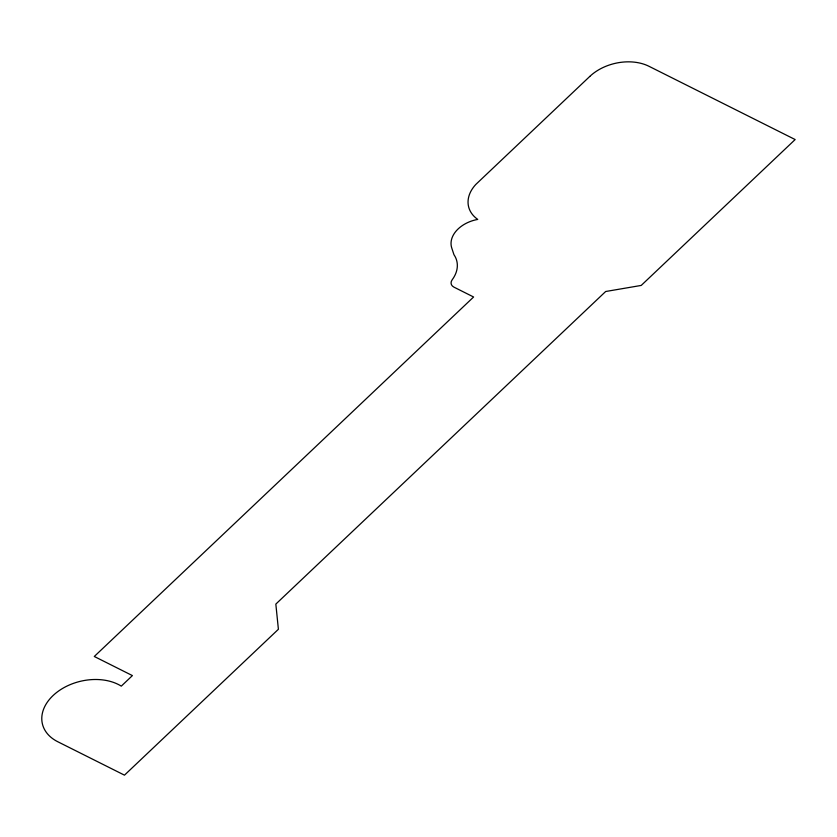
<?xml version="1.0" encoding="UTF-8"?>
<svg xmlns="http://www.w3.org/2000/svg" width="837" height="837" viewBox="0 0 837 837"><rect width="100%" height="100%" fill="white"/><g stroke="black" fill="none" stroke-linecap="round" stroke-linejoin="round"><path stroke-width="1.26" d="M589.782 76.439L475.772 184.485A39.548 27.569 -13.4 0 0 477.76 219.42A29.609 20.643 -13.4 0 0 451.76 248.024L453.957 254.699A38.324 26.711 -13.4 0 1 452.189 279.767A8.516 5.943 -13.4 0 0 453.947 287.143L473.606 296.999L94.288 656.48L132.403 675.585L121.292 686.131A46.862 32.664 -13.4 0 0 54.468 694.271A46.862 32.664 -13.4 0 0 57.763 741.728L124.472 775.156L278.397 629.278L275.833 604.094L605.674 291.506L641.226 285.427L795.15 139.549L649.031 66.311A42.603 29.703 -13.4 0 0 589.782 76.439"/></g></svg>
